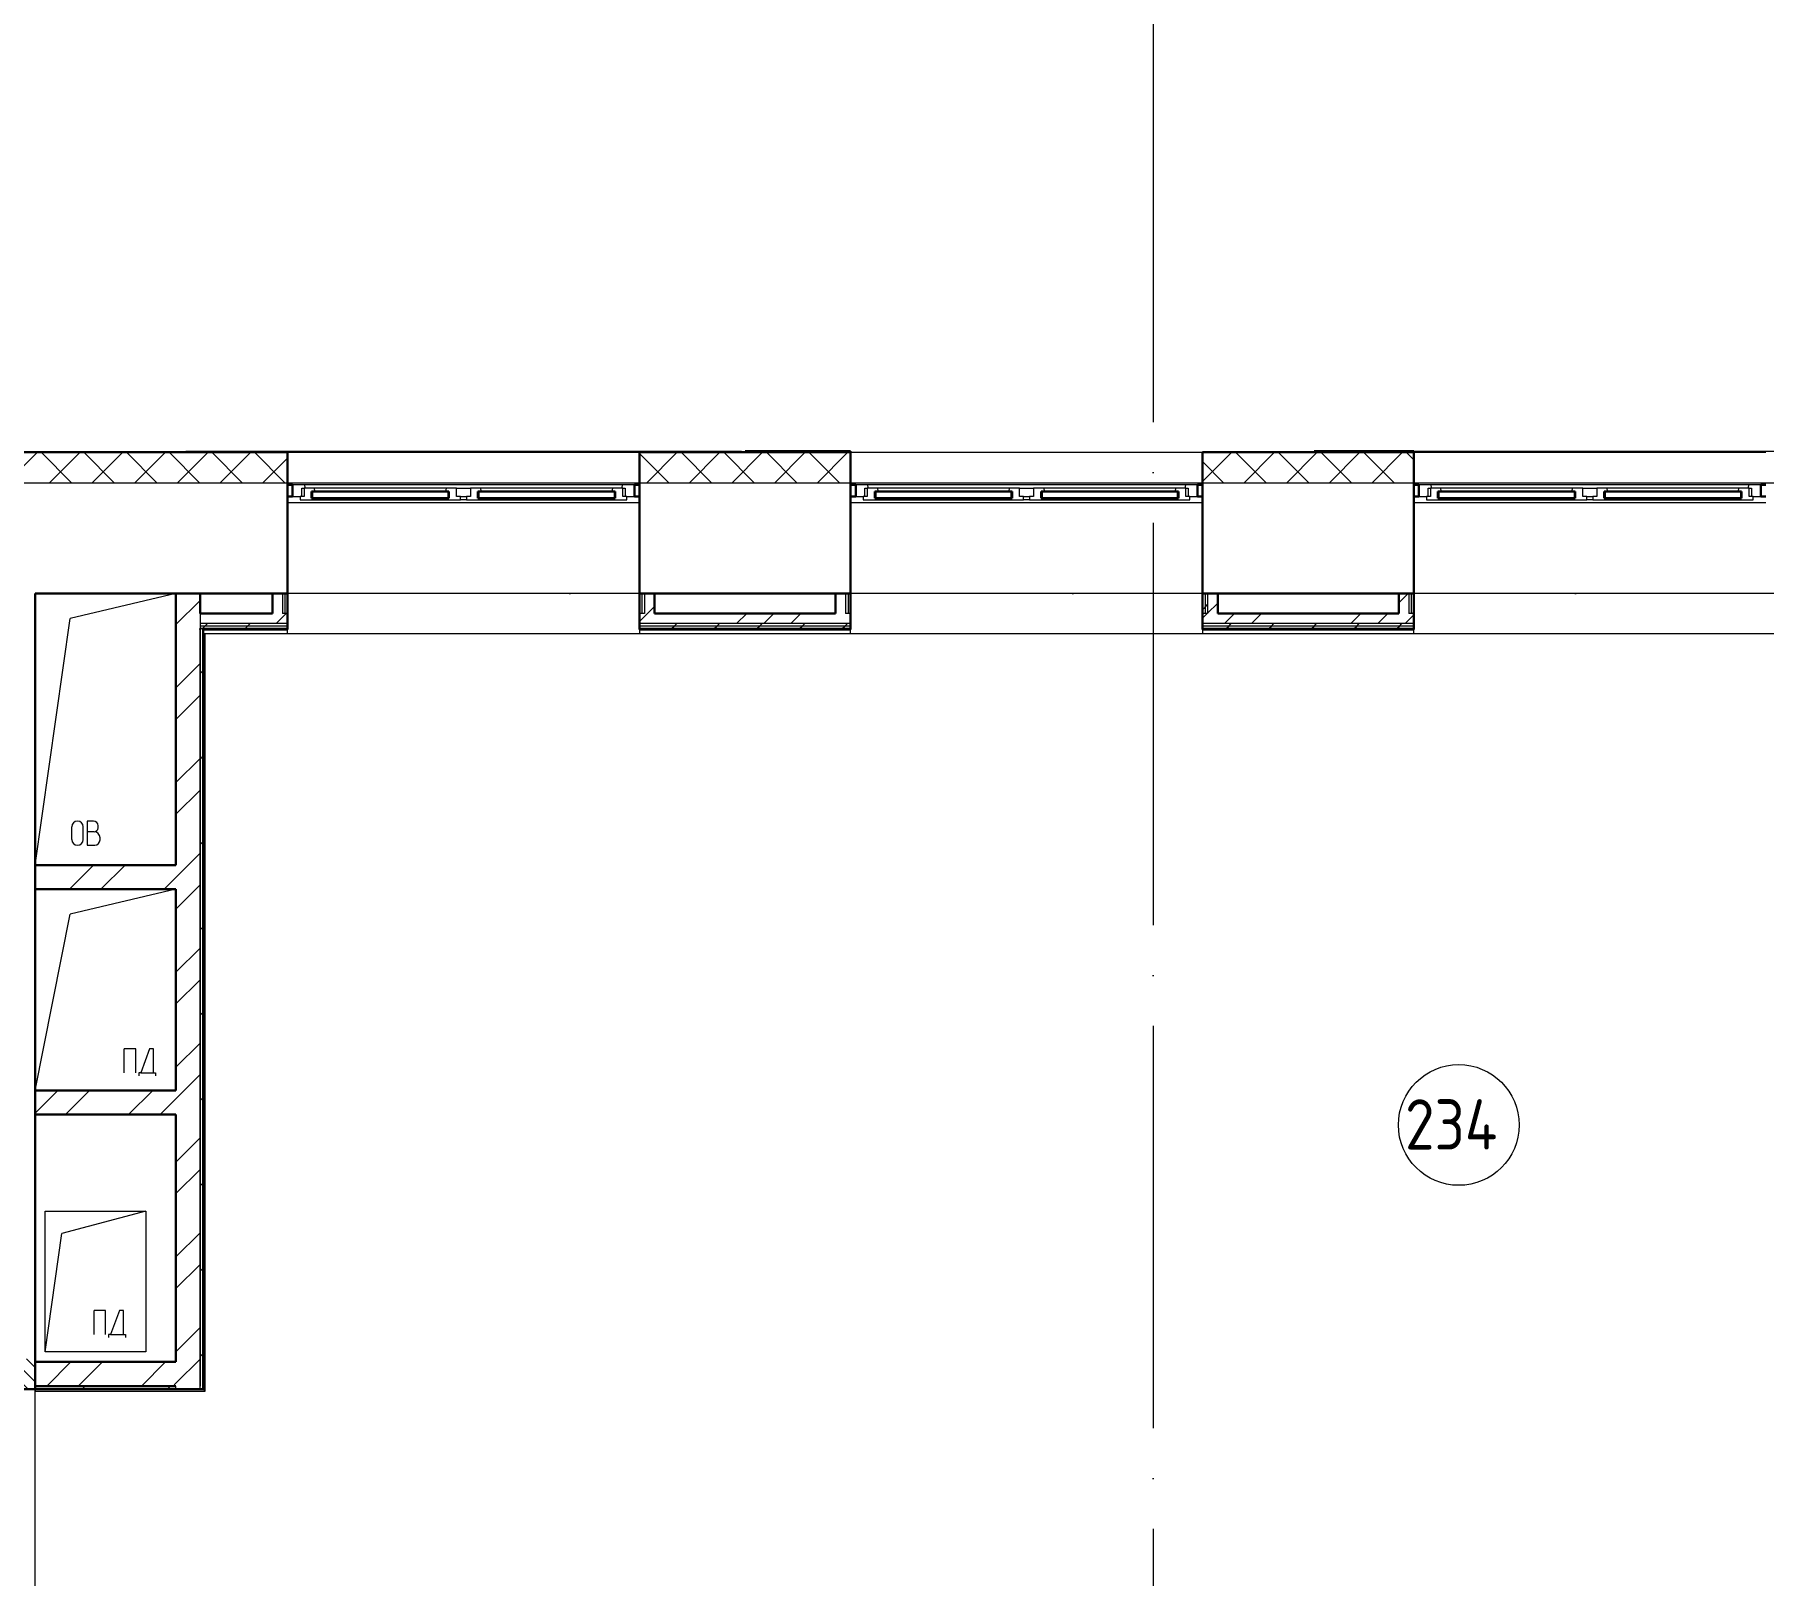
# Model space of a CAD drawing. Header units: millimetres. Extents: x -88595 to 880822, y -1054509 to -148035.
# Drawn here: x 302601 to 311197, y -240733 to -233074 of the extents above; entities that cross this region are included whole.
import ezdxf

# ---------------------------------------------------------------- set-up
doc = ezdxf.new("R2010")
doc.units = ezdxf.units.MM
doc.linetypes.add('ADSK_Линия сетки', pattern=[25, 20, -2.5, 0, -2.5])
doc.linetypes.add('ADSK_Штриховая_ш2 п1_5', pattern=[4.5, 3, -1.5])
for name, color, linetype, lineweight in [('_ Окна', 7, 'Continuous', 30), ('Двери', 7, 'Continuous', 9), ('Марки помещений', 7, 'Continuous', 20), ('Оборудование', 7, 'Continuous', 18), ('Ограждение', 7, 'Continuous', 9), ('Окна', 7, 'Continuous', 9), ('Оси', 7, 'Continuous', 9), ('Стены внутренние', 7, 'Continuous', 18), ('Стены наружные', 7, 'Continuous', 18), ('Стены штриховка', 7, 'Continuous', 9)]:
    doc.layers.add(name, color=color, linetype=linetype, lineweight=lineweight)
doc.styles.add('GOST Common_2', font='GOST_Common.ttf', dxfattribs={"width": 0.9, "height": 350})

# ---------------------------------------------------------------- blocks, each defined once
blk = doc.blocks.new('2 этаж')
at = {"layer": 'Двери', "lineweight": 18, "true_color": 0xff0000}
h = blk.add_hatch(dxfattribs=at)
h.set_pattern_fill('FP_2', color=1, angle=90, style=0, pattern_type=2)
h.set_pattern_definition([(135, (331742.5, 687026.506), (-35.3553, -35.3553), [])])
h.paths.add_polyline_path([(331547.5, 686151.5), (331937.5, 686151.5), (331937.5, 686301.5), (331547.5, 686301.5), (331547.5, 686242.7)])
h.paths.add_polyline_path([(331547.5, 688001.5), (331937.5, 688001.5), (331937.5, 688151.5), (331547.5, 688151.5)])
at = {"lineweight": 18}
for p, q in [((332637.5, 691956.5), (332112.5, 691831.5)), ((331937.5, 690606.5), (332112.5, 691831.5)), ((332119.7, 690733.6), (332119.7, 690796.2)), ((332177.1, 690733.6), (332177.1, 690796.2)), ((332227.2, 690824.9), (332197.2, 690824.9)), ((332197.2, 690824.9), (332197.2, 690704.9)), ((332250.5, 690791.6), (332250.5, 690801.6)), ((332230.5, 690771.6), (332197.2, 690771.6)), ((332197.2, 690704.9), (332233.9, 690704.9)), ((332260.5, 690731.6), (332260.5, 690741.6)), ((332637.5, 690486.5), (332112.5, 690361.5)), ((331937.5, 689486.5), (332112.5, 690361.5)), ((332438.1, 689693), (332380.7, 689693)), ((332380.7, 689573), (332380.7, 689693)), ((332438.1, 689573), (332438.1, 689693)), ((332506.9, 689693), (332463.2, 689573)), ((332526.6, 689693), (332506.9, 689693)), ((332526.6, 689573), (332526.6, 689693)), ((332453.2, 689573), (332453.2, 689558)), ((332463.2, 689573), (332453.2, 689573)), ((332463.2, 689573), (332526.6, 689573)), ((332526.6, 689573), (332536.6, 689573)), ((332536.6, 689573), (332536.6, 689558)), ((331987.5, 688186.5), (331987.5, 688886.5)), ((331987.5, 688886.5), (332487.5, 688886.5)), ((331987.5, 688186.5), (331987.5, 688886.5)), ((331987.5, 688886.5), (332487.5, 688886.5)), ((332487.5, 688886.5), (332071.2, 688774.8)), ((332487.5, 688886.5), (332487.5, 688186.5)), ((332487.5, 688886.5), (332487.5, 688186.5)), ((331987.5, 688186.5), (332071.2, 688774.8)), ((332288.1, 688393), (332230.7, 688393)), ((332230.7, 688273), (332230.7, 688393)), ((332288.1, 688273), (332288.1, 688393)), ((332356.9, 688393), (332313.2, 688273)), ((332376.6, 688393), (332356.9, 688393)), ((332376.6, 688273), (332376.6, 688393)), ((332303.2, 688273), (332303.2, 688258)), ((332313.2, 688273), (332303.2, 688273)), ((332313.2, 688273), (332376.6, 688273)), ((332376.6, 688273), (332386.6, 688273)), ((332386.6, 688273), (332386.6, 688258)), ((332487.5, 688186.5), (331987.5, 688186.5)), ((332487.5, 688186.5), (331987.5, 688186.5))]:
    blk.add_line(p, q, dxfattribs=at)
for centre, radius, start, end in [((332148.4, 690796.2), 28.7, 0, 180), ((332227.2, 690801.6), 23.3, 0, 90), ((332230.5, 690791.6), 20, 270, 0), ((332148.4, 690733.6), 28.7, 180, 0), ((332230.5, 690741.6), 30, 0, 90), ((332233.9, 690731.6), 26.7, 270, 0)]:
    blk.add_arc(centre, radius, start, end, dxfattribs=at)
at = {"layer": '_ Окна'}
for p, q in [((333217.5, 692496.5), (333192.5, 692496.5)), ((333217.5, 692438.5), (333217.5, 692496.5)), ((334942.5, 692496.5), (334917.5, 692496.5)), ((334917.5, 692496.5), (334917.5, 692438.5)), ((336017.5, 692496.5), (335992.5, 692496.5)), ((336017.5, 692438.5), (336017.5, 692496.5)), ((337742.5, 692496.5), (337717.5, 692496.5)), ((337717.5, 692496.5), (337717.5, 692438.5)), ((338817.5, 692496.5), (338792.5, 692496.5)), ((338817.5, 692438.5), (338817.5, 692496.5)), ((340542.5, 692496.5), (340517.5, 692496.5)), ((340517.5, 692496.5), (340517.5, 692438.5)), ((333192.5, 692438.5), (333217.5, 692438.5)), ((333315.5, 692462.5), (333312.5, 692462.5)), ((333312.5, 692462.5), (333312.5, 692430.5)), ((333312.5, 692430.5), (333315.5, 692430.5)), ((333992.5, 692462.5), (333315.5, 692462.5)), ((333315.5, 692462.5), (333315.5, 692430.5)), ((333315.5, 692430.5), (333315.5, 692462.5)), ((333315.5, 692430.5), (333992.5, 692430.5)), ((333992.5, 692430.5), (333992.5, 692462.5)), ((333992.5, 692462.5), (333992.5, 692430.5)), ((333995.5, 692462.5), (333992.5, 692462.5)), ((333992.5, 692430.5), (333995.5, 692430.5)), ((333995.5, 692430.5), (333995.5, 692462.5)), ((334142.5, 692462.5), (334139.5, 692462.5)), ((334139.5, 692462.5), (334139.5, 692430.5)), ((334139.5, 692430.5), (334142.5, 692430.5)), ((334819.5, 692462.5), (334142.5, 692462.5)), ((334142.5, 692462.5), (334142.5, 692430.5)), ((334142.5, 692430.5), (334142.5, 692462.5)), ((334142.5, 692430.5), (334819.5, 692430.5)), ((334819.5, 692430.5), (334819.5, 692462.5)), ((334819.5, 692462.5), (334819.5, 692430.5)), ((334822.5, 692462.5), (334819.5, 692462.5)), ((334819.5, 692430.5), (334822.5, 692430.5)), ((334822.5, 692430.5), (334822.5, 692462.5)), ((334917.5, 692438.5), (334942.5, 692438.5)), ((335992.5, 692438.5), (336017.5, 692438.5)), ((336115.5, 692462.5), (336112.5, 692462.5)), ((336112.5, 692462.5), (336112.5, 692430.5)), ((336112.5, 692430.5), (336115.5, 692430.5)), ((336792.5, 692462.5), (336115.5, 692462.5)), ((336115.5, 692462.5), (336115.5, 692430.5)), ((336115.5, 692430.5), (336115.5, 692462.5)), ((336115.5, 692430.5), (336792.5, 692430.5)), ((336792.5, 692430.5), (336792.5, 692462.5)), ((336792.5, 692462.5), (336792.5, 692430.5)), ((336795.5, 692462.5), (336792.5, 692462.5)), ((336792.5, 692430.5), (336795.5, 692430.5)), ((336795.5, 692430.5), (336795.5, 692462.5)), ((336942.5, 692462.5), (336939.5, 692462.5)), ((336939.5, 692462.5), (336939.5, 692430.5)), ((336939.5, 692430.5), (336942.5, 692430.5)), ((337619.5, 692462.5), (336942.5, 692462.5)), ((336942.5, 692462.5), (336942.5, 692430.5)), ((336942.5, 692430.5), (336942.5, 692462.5)), ((336942.5, 692430.5), (337619.5, 692430.5)), ((337619.5, 692430.5), (337619.5, 692462.5)), ((337619.5, 692462.5), (337619.5, 692430.5)), ((337622.5, 692462.5), (337619.5, 692462.5)), ((337619.5, 692430.5), (337622.5, 692430.5)), ((337622.5, 692430.5), (337622.5, 692462.5)), ((337717.5, 692438.5), (337742.5, 692438.5)), ((338792.5, 692438.5), (338817.5, 692438.5)), ((338915.5, 692462.5), (338912.5, 692462.5)), ((338912.5, 692462.5), (338912.5, 692430.5)), ((338912.5, 692430.5), (338915.5, 692430.5)), ((339592.5, 692462.5), (338915.5, 692462.5)), ((338915.5, 692462.5), (338915.5, 692430.5)), ((338915.5, 692430.5), (338915.5, 692462.5)), ((338915.5, 692430.5), (339592.5, 692430.5)), ((339592.5, 692430.5), (339592.5, 692462.5)), ((339592.5, 692462.5), (339592.5, 692430.5)), ((339595.5, 692462.5), (339592.5, 692462.5)), ((339592.5, 692430.5), (339595.5, 692430.5)), ((339595.5, 692430.5), (339595.5, 692462.5)), ((339742.5, 692462.5), (339739.5, 692462.5)), ((339739.5, 692462.5), (339739.5, 692430.5)), ((339739.5, 692430.5), (339742.5, 692430.5)), ((340419.5, 692462.5), (339742.5, 692462.5)), ((339742.5, 692462.5), (339742.5, 692430.5)), ((339742.5, 692430.5), (339742.5, 692462.5)), ((339742.5, 692430.5), (340419.5, 692430.5)), ((340419.5, 692430.5), (340419.5, 692462.5)), ((340419.5, 692462.5), (340419.5, 692430.5)), ((340422.5, 692462.5), (340419.5, 692462.5)), ((340419.5, 692430.5), (340422.5, 692430.5)), ((340422.5, 692430.5), (340422.5, 692462.5)), ((340517.5, 692438.5), (340542.5, 692438.5))]:
    blk.add_line(p, q, dxfattribs=at)
at = {"layer": '_ Окна', "lineweight": 18}
for p, q in [((333276.9, 692496.5), (333217.5, 692496.5)), ((333217.5, 692496.5), (333217.5, 692438.5)), ((333281.5, 692479.5), (333276.9, 692496.5)), ((334858.1, 692496.5), (334853.5, 692479.5)), ((334917.5, 692496.5), (334858.1, 692496.5)), ((334917.5, 692438.5), (334917.5, 692496.5)), ((336076.9, 692496.5), (336017.5, 692496.5)), ((336017.5, 692496.5), (336017.5, 692438.5)), ((336081.5, 692479.5), (336076.9, 692496.5)), ((337658.1, 692496.5), (337653.5, 692479.5)), ((337717.5, 692496.5), (337658.1, 692496.5)), ((337717.5, 692438.5), (337717.5, 692496.5)), ((338876.9, 692496.5), (338817.5, 692496.5)), ((338817.5, 692496.5), (338817.5, 692438.5)), ((338881.5, 692479.5), (338876.9, 692496.5)), ((340458.1, 692496.5), (340453.5, 692479.5)), ((340517.5, 692496.5), (340458.1, 692496.5)), ((340517.5, 692438.5), (340517.5, 692496.5)), ((333217.5, 692438.5), (333255.5, 692438.5)), ((333275.5, 692438.5), (333255.5, 692438.5)), ((333255.5, 692438.5), (333255.5, 692421.5)), ((333255.5, 692421.5), (333311.5, 692421.5)), ((333263.5, 692438.5), (333263.5, 692479.5)), ((333263.5, 692479.5), (333275.5, 692479.5)), ((333275.5, 692479.5), (333275.5, 692438.5)), ((333325.9, 692479.5), (333275.5, 692479.5)), ((333311.5, 692421.5), (333312.5, 692422.5)), ((333312.5, 692430.5), (333312.5, 692462.5)), ((333312.5, 692462.5), (333330.5, 692462.5)), ((333330.5, 692430.5), (333312.5, 692430.5)), ((333312.5, 692422.5), (333313.5, 692421.5)), ((333313.5, 692421.5), (333328.1, 692421.5)), ((333330.5, 692462.5), (333325.9, 692479.5)), ((333328.1, 692421.5), (333330.5, 692430.5)), ((333982.1, 692479.5), (333977.5, 692462.5)), ((333977.5, 692462.5), (333995.5, 692462.5)), ((333995.5, 692430.5), (333977.5, 692430.5)), ((333977.5, 692430.5), (333979.9, 692421.5)), ((333979.9, 692421.5), (333994.5, 692421.5)), ((334032.5, 692479.5), (333982.1, 692479.5)), ((333994.5, 692421.5), (333995.5, 692422.5)), ((333995.5, 692462.5), (333995.5, 692430.5)), ((333995.5, 692422.5), (333996.5, 692421.5)), ((333996.5, 692421.5), (334052.5, 692421.5)), ((334032.5, 692438.5), (334032.5, 692479.5)), ((334052.5, 692438.5), (334032.5, 692438.5)), ((334052.5, 692421.5), (334052.5, 692438.5)), ((334102.5, 692438.5), (334082.5, 692438.5)), ((334082.5, 692438.5), (334082.5, 692421.5)), ((334082.5, 692421.5), (334138.5, 692421.5)), ((334102.5, 692479.5), (334102.5, 692438.5)), ((334152.9, 692479.5), (334102.5, 692479.5)), ((334138.5, 692421.5), (334139.5, 692422.5)), ((334139.5, 692430.5), (334139.5, 692462.5)), ((334139.5, 692462.5), (334157.5, 692462.5)), ((334157.5, 692430.5), (334139.5, 692430.5)), ((334139.5, 692422.5), (334140.5, 692421.5)), ((334140.5, 692421.5), (334155.1, 692421.5)), ((334157.5, 692462.5), (334152.9, 692479.5)), ((334155.1, 692421.5), (334157.5, 692430.5)), ((334809.1, 692479.5), (334804.5, 692462.5)), ((334804.5, 692462.5), (334822.5, 692462.5)), ((334822.5, 692430.5), (334804.5, 692430.5)), ((334804.5, 692430.5), (334806.9, 692421.5)), ((334806.9, 692421.5), (334821.5, 692421.5)), ((334859.5, 692479.5), (334809.1, 692479.5)), ((334821.5, 692421.5), (334822.5, 692422.5)), ((334822.5, 692462.5), (334822.5, 692430.5)), ((334822.5, 692422.5), (334823.5, 692421.5)), ((334823.5, 692421.5), (334879.5, 692421.5)), ((334859.5, 692438.5), (334859.5, 692479.5)), ((334859.5, 692479.5), (334871.5, 692479.5)), ((334879.5, 692438.5), (334859.5, 692438.5)), ((334871.5, 692479.5), (334871.5, 692438.5)), ((334879.5, 692421.5), (334879.5, 692438.5)), ((334879.5, 692438.5), (334917.5, 692438.5)), ((336017.5, 692438.5), (336055.5, 692438.5)), ((336075.5, 692438.5), (336055.5, 692438.5)), ((336055.5, 692438.5), (336055.5, 692421.5)), ((336055.5, 692421.5), (336111.5, 692421.5)), ((336063.5, 692438.5), (336063.5, 692479.5)), ((336063.5, 692479.5), (336075.5, 692479.5)), ((336075.5, 692479.5), (336075.5, 692438.5)), ((336125.9, 692479.5), (336075.5, 692479.5)), ((336111.5, 692421.5), (336112.5, 692422.5)), ((336112.5, 692430.5), (336112.5, 692462.5)), ((336112.5, 692462.5), (336130.5, 692462.5)), ((336130.5, 692430.5), (336112.5, 692430.5)), ((336112.5, 692422.5), (336113.5, 692421.5)), ((336113.5, 692421.5), (336128.1, 692421.5)), ((336130.5, 692462.5), (336125.9, 692479.5)), ((336128.1, 692421.5), (336130.5, 692430.5)), ((336782.1, 692479.5), (336777.5, 692462.5)), ((336777.5, 692462.5), (336795.5, 692462.5)), ((336795.5, 692430.5), (336777.5, 692430.5)), ((336777.5, 692430.5), (336779.9, 692421.5)), ((336779.9, 692421.5), (336794.5, 692421.5)), ((336832.5, 692479.5), (336782.1, 692479.5)), ((336794.5, 692421.5), (336795.5, 692422.5)), ((336795.5, 692462.5), (336795.5, 692430.5)), ((336795.5, 692422.5), (336796.5, 692421.5)), ((336796.5, 692421.5), (336852.5, 692421.5)), ((336832.5, 692438.5), (336832.5, 692479.5)), ((336852.5, 692438.5), (336832.5, 692438.5)), ((336852.5, 692421.5), (336852.5, 692438.5)), ((336902.5, 692438.5), (336882.5, 692438.5)), ((336882.5, 692438.5), (336882.5, 692421.5)), ((336882.5, 692421.5), (336938.5, 692421.5)), ((336902.5, 692479.5), (336902.5, 692438.5)), ((336952.9, 692479.5), (336902.5, 692479.5)), ((336938.5, 692421.5), (336939.5, 692422.5)), ((336939.5, 692430.5), (336939.5, 692462.5)), ((336939.5, 692462.5), (336957.5, 692462.5)), ((336957.5, 692430.5), (336939.5, 692430.5)), ((336939.5, 692422.5), (336940.5, 692421.5)), ((336940.5, 692421.5), (336955.1, 692421.5)), ((336957.5, 692462.5), (336952.9, 692479.5)), ((336955.1, 692421.5), (336957.5, 692430.5)), ((337609.1, 692479.5), (337604.5, 692462.5)), ((337604.5, 692462.5), (337622.5, 692462.5)), ((337622.5, 692430.5), (337604.5, 692430.5)), ((337604.5, 692430.5), (337606.9, 692421.5)), ((337606.9, 692421.5), (337621.5, 692421.5)), ((337659.5, 692479.5), (337609.1, 692479.5)), ((337621.5, 692421.5), (337622.5, 692422.5)), ((337622.5, 692462.5), (337622.5, 692430.5)), ((337622.5, 692422.5), (337623.5, 692421.5)), ((337623.5, 692421.5), (337679.5, 692421.5)), ((337659.5, 692438.5), (337659.5, 692479.5)), ((337659.5, 692479.5), (337671.5, 692479.5)), ((337679.5, 692438.5), (337659.5, 692438.5)), ((337671.5, 692479.5), (337671.5, 692438.5)), ((337679.5, 692421.5), (337679.5, 692438.5)), ((337679.5, 692438.5), (337717.5, 692438.5)), ((338817.5, 692438.5), (338855.5, 692438.5)), ((338875.5, 692438.5), (338855.5, 692438.5)), ((338855.5, 692438.5), (338855.5, 692421.5)), ((338855.5, 692421.5), (338911.5, 692421.5)), ((338863.5, 692438.5), (338863.5, 692479.5)), ((338863.5, 692479.5), (338875.5, 692479.5)), ((338875.5, 692479.5), (338875.5, 692438.5)), ((338925.9, 692479.5), (338875.5, 692479.5)), ((338911.5, 692421.5), (338912.5, 692422.5)), ((338912.5, 692430.5), (338912.5, 692462.5)), ((338912.5, 692462.5), (338930.5, 692462.5)), ((338930.5, 692430.5), (338912.5, 692430.5)), ((338912.5, 692422.5), (338913.5, 692421.5)), ((338913.5, 692421.5), (338928.1, 692421.5)), ((338930.5, 692462.5), (338925.9, 692479.5)), ((338928.1, 692421.5), (338930.5, 692430.5)), ((339582.1, 692479.5), (339577.5, 692462.5)), ((339577.5, 692462.5), (339595.5, 692462.5)), ((339595.5, 692430.5), (339577.5, 692430.5)), ((339577.5, 692430.5), (339579.9, 692421.5)), ((339579.9, 692421.5), (339594.5, 692421.5)), ((339632.5, 692479.5), (339582.1, 692479.5)), ((339594.5, 692421.5), (339595.5, 692422.5)), ((339595.5, 692462.5), (339595.5, 692430.5)), ((339595.5, 692422.5), (339596.5, 692421.5)), ((339596.5, 692421.5), (339652.5, 692421.5)), ((339632.5, 692438.5), (339632.5, 692479.5)), ((339652.5, 692438.5), (339632.5, 692438.5)), ((339652.5, 692421.5), (339652.5, 692438.5)), ((339702.5, 692438.5), (339682.5, 692438.5)), ((339682.5, 692438.5), (339682.5, 692421.5)), ((339682.5, 692421.5), (339738.5, 692421.5)), ((339702.5, 692479.5), (339702.5, 692438.5)), ((339752.9, 692479.5), (339702.5, 692479.5)), ((339738.5, 692421.5), (339739.5, 692422.5)), ((339739.5, 692430.5), (339739.5, 692462.5)), ((339739.5, 692462.5), (339757.5, 692462.5)), ((339757.5, 692430.5), (339739.5, 692430.5)), ((339739.5, 692422.5), (339740.5, 692421.5)), ((339740.5, 692421.5), (339755.1, 692421.5)), ((339757.5, 692462.5), (339752.9, 692479.5)), ((339755.1, 692421.5), (339757.5, 692430.5)), ((340409.1, 692479.5), (340404.5, 692462.5)), ((340404.5, 692462.5), (340422.5, 692462.5)), ((340422.5, 692430.5), (340404.5, 692430.5)), ((340404.5, 692430.5), (340406.9, 692421.5)), ((340406.9, 692421.5), (340421.5, 692421.5)), ((340459.5, 692479.5), (340409.1, 692479.5)), ((340421.5, 692421.5), (340422.5, 692422.5)), ((340422.5, 692462.5), (340422.5, 692430.5)), ((340422.5, 692422.5), (340423.5, 692421.5)), ((340423.5, 692421.5), (340479.5, 692421.5)), ((340459.5, 692438.5), (340459.5, 692479.5)), ((340459.5, 692479.5), (340471.5, 692479.5)), ((340479.5, 692438.5), (340459.5, 692438.5)), ((340471.5, 692479.5), (340471.5, 692438.5)), ((340479.5, 692421.5), (340479.5, 692438.5)), ((340479.5, 692438.5), (340517.5, 692438.5))]:
    blk.add_line(p, q, dxfattribs=at)
at = {"layer": 'Двери', "linetype": 'ADSK_Штриховая_ш2 п1_5'}
for p, q in [((331937.5, 688001.5), (331937.5, 688151.5)), ((331547.5, 688001.5), (331937.5, 688001.5))]:
    blk.add_line(p, q, dxfattribs=at)
at = {"layer": 'Марки помещений'}
blk.add_circle((339016.2, 689314.4), 300, dxfattribs=at)
at = {"layer": 'Ограждение'}
for p, q in [((334942.5, 692406.5), (333192.5, 692406.5)), ((337742.5, 692406.5), (335992.5, 692406.5)), ((340542.5, 692406.5), (338792.5, 692406.5)), ((334942.5, 691956.5), (333192.5, 691956.5)), ((337742.5, 691956.5), (335992.5, 691956.5)), ((340542.5, 691956.5), (338792.5, 691956.5)), ((352387.5, 691756.5), (332772.5, 691756.5)), ((332782.5, 687991.5), (332782.5, 691756.5)), ((333192.5, 691756.5), (333192.5, 691776.5)), ((334942.5, 691756.5), (333192.5, 691756.5)), ((334942.5, 691776.5), (334942.5, 691756.5)), ((335992.5, 691756.5), (335992.5, 691776.5)), ((337742.5, 691756.5), (335992.5, 691756.5)), ((337742.5, 691776.5), (337742.5, 691756.5)), ((338792.5, 691756.5), (338792.5, 691776.5)), ((340542.5, 691756.5), (338792.5, 691756.5)), ((331937.5, 687991.5), (331937.5, 688001.5)), ((331937.5, 688001.5), (331937.5, 687991.5)), ((331937.5, 687991.5), (332782.5, 687991.5)), ((332782.5, 687991.5), (332772.5, 688001.5))]:
    blk.add_line(p, q, dxfattribs=at)
at = {"layer": 'Окна'}
for p, q in [((334858.1, 692496.5), (333276.9, 692496.5)), ((337658.1, 692496.5), (336076.9, 692496.5)), ((340458.1, 692496.5), (338876.9, 692496.5)), ((333311.5, 692421.5), (333313.5, 692421.5)), ((333982.1, 692479.5), (333325.9, 692479.5)), ((333328.1, 692421.5), (333979.9, 692421.5)), ((333994.5, 692421.5), (333996.5, 692421.5)), ((334032.5, 692479.5), (334102.5, 692479.5)), ((334052.5, 692438.5), (334082.5, 692438.5)), ((334082.5, 692421.5), (334052.5, 692421.5)), ((334138.5, 692421.5), (334140.5, 692421.5)), ((334809.1, 692479.5), (334152.9, 692479.5)), ((334155.1, 692421.5), (334806.9, 692421.5)), ((334821.5, 692421.5), (334823.5, 692421.5)), ((336111.5, 692421.5), (336113.5, 692421.5)), ((336782.1, 692479.5), (336125.9, 692479.5)), ((336128.1, 692421.5), (336779.9, 692421.5)), ((336794.5, 692421.5), (336796.5, 692421.5)), ((336832.5, 692479.5), (336902.5, 692479.5)), ((336852.5, 692438.5), (336882.5, 692438.5)), ((336882.5, 692421.5), (336852.5, 692421.5)), ((336938.5, 692421.5), (336940.5, 692421.5)), ((337609.1, 692479.5), (336952.9, 692479.5)), ((336955.1, 692421.5), (337606.9, 692421.5)), ((337621.5, 692421.5), (337623.5, 692421.5)), ((338911.5, 692421.5), (338913.5, 692421.5)), ((339582.1, 692479.5), (338925.9, 692479.5)), ((338928.1, 692421.5), (339579.9, 692421.5)), ((339594.5, 692421.5), (339596.5, 692421.5)), ((339632.5, 692479.5), (339702.5, 692479.5)), ((339652.5, 692438.5), (339682.5, 692438.5)), ((339682.5, 692421.5), (339652.5, 692421.5)), ((339738.5, 692421.5), (339740.5, 692421.5)), ((340409.1, 692479.5), (339752.9, 692479.5)), ((339755.1, 692421.5), (340406.9, 692421.5)), ((340421.5, 692421.5), (340423.5, 692421.5))]:
    blk.add_line(p, q, dxfattribs=at)
at = {"layer": 'Оси', "linetype": 'ADSK_Линия сетки', "ltscale": 100}
for p, q in [((337497.5, 697307.1), (337497.5, 632600.4)), ((359347.5, 691956.5), (287625.2, 691956.5))]:
    blk.add_line(p, q, dxfattribs=at)
at = {"layer": 'Стены внутренние', "lineweight": 30}
for p, q in [((330837.6, 692658.5), (333192.5, 692658.5)), ((333192.5, 691956.5), (333192.5, 692658.5)), ((334942.5, 691956.5), (334942.5, 692658.5)), ((334942.5, 692658.5), (335992.5, 692658.5)), ((335992.5, 691956.5), (335992.5, 692658.5)), ((337742.5, 691956.5), (337742.5, 692658.5)), ((337742.5, 692658.5), (338792.5, 692658.5)), ((338792.5, 691956.5), (338792.5, 692658.5)), ((331937.5, 691956.5), (331937.5, 690606.5)), ((332637.5, 691956.5), (331937.5, 691956.5)), ((333117.5, 691956.5), (332757.5, 691956.5)), ((335917.5, 691956.5), (335017.5, 691956.5)), ((338717.5, 691956.5), (337817.5, 691956.5)), ((331937.5, 690486.5), (331937.5, 689486.5)), ((331937.5, 689366.5), (331937.5, 688136.5)), ((331937.5, 688001.5), (331547.5, 688001.5))]:
    blk.add_line(p, q, dxfattribs=at)
at = {"layer": 'Стены внутренние', "linetype": 'Continuous', "lineweight": 9}
for p, q in [((331797.1, 692506.5), (331947.1, 692656.5)), ((331953, 692656.5), (331951.9, 692658.5)), ((332118.8, 692506.5), (331968.8, 692656.5)), ((332009.2, 692506.5), (332159.2, 692656.5)), ((332330.9, 692506.5), (332180.9, 692656.5)), ((332221.4, 692506.5), (332371.4, 692656.5)), ((332543, 692506.5), (332393, 692656.5)), ((332433.5, 692506.5), (332583.5, 692656.5)), ((332755.1, 692506.5), (332605.1, 692656.5)), ((332645.6, 692506.5), (332795.6, 692656.5)), ((332967.3, 692506.5), (332817.3, 692656.5)), ((332857.8, 692506.5), (333007.8, 692656.5)), ((333179.4, 692506.5), (333029.4, 692656.5)), ((333069.9, 692506.5), (333190.5, 692627.1)), ((333126.2, 692656.5), (333125.8, 692657.2)), ((334942.5, 692628.2), (334944.5, 692628.2)), ((335088.6, 692506.5), (334944.5, 692650.6)), ((334979.1, 692506.5), (335129.1, 692656.5)), ((335146.6, 692658.5), (335145.4, 692656.5)), ((335300.7, 692506.5), (335150.7, 692656.5)), ((335191.2, 692506.5), (335341.2, 692656.5)), ((335512.9, 692506.5), (335362.9, 692656.5)), ((335403.3, 692506.5), (335553.3, 692656.5)), ((335725, 692506.5), (335575, 692656.5)), ((335615.5, 692506.5), (335765.5, 692656.5)), ((335937.1, 692506.5), (335787.1, 692656.5)), ((335824.5, 692656.5), (335823.4, 692658.5)), ((335827.6, 692506.5), (335977.6, 692656.5)), ((337742.5, 692512.2), (337886.8, 692656.5)), ((337846.3, 692506.5), (337744.5, 692608.3)), ((338058.4, 692506.5), (337908.4, 692656.5)), ((337948.9, 692506.5), (338098.9, 692656.5)), ((337962.2, 692658.5), (337961, 692656.5)), ((338270.6, 692506.5), (338120.6, 692656.5)), ((338161.1, 692506.5), (338311.1, 692656.5)), ((338196.8, 692658.5), (338195.7, 692656.5)), ((338482.7, 692506.5), (338332.7, 692656.5)), ((338373.2, 692506.5), (338523.2, 692656.5)), ((338694.8, 692506.5), (338544.8, 692656.5)), ((338585.3, 692506.5), (338735.3, 692656.5)), ((338640.2, 692656.5), (338639, 692658.5)), ((338790.5, 692623), (338757, 692656.5))]:
    blk.add_line(p, q, dxfattribs=at)
at = {"layer": 'Стены внутренние'}
for p, q in [((333192.5, 692658.5), (334942.5, 692658.5)), ((335992.5, 692658.5), (337742.5, 692658.5)), ((338792.5, 692658.5), (340542.5, 692658.5)), ((331742.5, 692506.5), (355847.5, 692506.5)), ((331937.5, 682996.5), (331937.5, 688001.5))]:
    blk.add_line(p, q, dxfattribs=at)
at = {"layer": 'Стены наружные'}
for p, q in [((332687.5, 692663.5), (335449.8, 692663.5)), ((332687.5, 692663.5), (332687.5, 692658.5)), ((335449.8, 692658.5), (335449.8, 692663.5)), ((338792.5, 692663.5), (341057.5, 692663.5))]:
    blk.add_line(p, q, dxfattribs=at)
at = {"layer": 'Стены наружные', "lineweight": 30}
for p, q in [((335467.5, 692663.5), (335992.5, 692663.5)), ((335467.5, 692663.5), (335467.5, 692658.5)), ((335992.5, 692663.5), (335992.5, 692658.5)), ((338792.5, 692663.5), (338297.5, 692663.5)), ((338297.5, 692663.5), (338297.5, 692658.5)), ((338792.5, 692663.5), (338792.5, 692658.5)), ((332637.5, 690606.5), (332637.5, 691956.5)), ((332757.5, 691956.5), (332637.5, 691956.5)), ((332757.5, 691956.5), (332757.5, 691856.5)), ((333117.5, 691856.5), (333117.5, 691956.5)), ((333192.5, 691956.5), (333117.5, 691956.5)), ((333192.5, 691956.5), (333192.5, 691781.5)), ((334942.5, 691781.5), (334942.5, 691956.5)), ((335017.5, 691956.5), (334942.5, 691956.5)), ((335017.5, 691956.5), (335017.5, 691856.5)), ((335917.5, 691856.5), (335917.5, 691956.5)), ((335992.5, 691956.5), (335917.5, 691956.5)), ((335992.5, 691956.5), (335992.5, 691781.5)), ((337742.5, 691781.5), (337742.5, 691956.5)), ((337817.5, 691956.5), (337742.5, 691956.5)), ((337817.5, 691956.5), (337817.5, 691856.5)), ((338717.5, 691856.5), (338717.5, 691956.5)), ((338792.5, 691956.5), (338717.5, 691956.5)), ((338792.5, 691956.5), (338792.5, 691781.5)), ((332757.5, 691856.5), (333117.5, 691856.5)), ((335017.5, 691856.5), (335917.5, 691856.5)), ((337817.5, 691856.5), (338717.5, 691856.5)), ((332757.5, 691781.5), (332757.5, 691776.5)), ((332757.5, 691776.5), (332757.5, 691781.5)), ((332772.5, 691776.5), (333192.5, 691776.5)), ((332772.5, 691776.5), (332772.5, 688001.5)), ((333192.5, 691776.5), (333192.5, 691781.5)), ((334942.5, 691776.5), (334942.5, 691781.5)), ((334942.5, 691776.5), (335992.5, 691776.5)), ((335992.5, 691776.5), (335992.5, 691781.5)), ((337742.5, 691776.5), (337742.5, 691781.5)), ((337742.5, 691776.5), (338792.5, 691776.5)), ((338792.5, 691776.5), (338792.5, 691781.5)), ((331937.5, 690606.5), (332637.5, 690606.5)), ((331937.5, 690606.5), (331937.5, 690486.5)), ((332637.5, 690486.5), (331937.5, 690486.5)), ((332637.5, 689486.5), (332637.5, 690486.5)), ((331937.5, 689486.5), (332637.5, 689486.5)), ((331937.5, 689486.5), (331937.5, 689366.5)), ((332637.5, 689366.5), (331937.5, 689366.5)), ((332637.5, 688136.5), (332637.5, 689366.5)), ((331937.5, 688136.5), (332637.5, 688136.5)), ((331937.5, 688001.5), (331937.5, 688136.5)), ((332637.5, 688016.5), (331937.5, 688016.5)), ((332772.5, 688001.5), (331937.5, 688001.5))]:
    blk.add_line(p, q, dxfattribs=at)
at = {"layer": 'Стены наружные', "linetype": 'Continuous', "lineweight": 9}
for p, q in [((335823.4, 692658.5), (335820.5, 692663.5)), ((338639, 692658.5), (338636.1, 692663.5)), ((332637.5, 691801.9), (332757.5, 691921.9)), ((337755, 691888.3), (337767.5, 691900.8)), ((337767.5, 691858.3), (337817.5, 691908.3)), ((338717.5, 691910), (338764, 691956.5)), ((332781.6, 691794), (332794.1, 691806.5)), ((332993.8, 691794), (333006.3, 691806.5)), ((333135.8, 691806.5), (333185.8, 691856.5)), ((334942.5, 691816.7), (334982.3, 691856.5)), ((334965.5, 691856.5), (334967.5, 691858.5)), ((334982.3, 691856.5), (335017.5, 691891.7)), ((335115.1, 691794), (335127.6, 691806.5)), ((335327.2, 691794), (335339.7, 691806.5)), ((335425.8, 691806.5), (335475.8, 691856.5)), ((335539.4, 691794), (335551.9, 691806.5)), ((335560.7, 691806.5), (335610.7, 691856.5)), ((335695.6, 691806.5), (335745.6, 691856.5)), ((335751.5, 691794), (335764, 691806.5)), ((335963.6, 691794), (335976.1, 691806.5)), ((337742.5, 691875.8), (337755, 691888.3)), ((337742.5, 691833.3), (337765.7, 691856.5)), ((337850.7, 691806.5), (337900.7, 691856.5)), ((337872.8, 691794), (337885.3, 691806.5)), ((337985.6, 691806.5), (338035.6, 691856.5)), ((338084.9, 691794), (338097.4, 691806.5)), ((338297.1, 691794), (338309.6, 691806.5)), ((338479.1, 691806.5), (338529.1, 691856.5)), ((338509.2, 691794), (338521.7, 691806.5)), ((338614, 691806.5), (338664, 691856.5)), ((338721.3, 691794), (338733.8, 691806.5)), ((338748.9, 691806.5), (338792.5, 691850.1)), ((338783.8, 691856.5), (338792.5, 691865.2)), ((332769.1, 691781.5), (332781.6, 691794)), ((332976.3, 691776.5), (332981.3, 691781.5)), ((332981.3, 691781.5), (332993.8, 691794)), ((335097.6, 691776.5), (335102.6, 691781.5)), ((335102.6, 691781.5), (335115.1, 691794)), ((335314.7, 691781.5), (335327.2, 691794)), ((335521.9, 691776.5), (335526.9, 691781.5)), ((335526.9, 691781.5), (335539.4, 691794)), ((335739, 691781.5), (335751.5, 691794)), ((335946.1, 691776.5), (335951.1, 691781.5)), ((335951.1, 691781.5), (335963.6, 691794)), ((337860.3, 691781.5), (337872.8, 691794)), ((338067.4, 691776.5), (338072.4, 691781.5)), ((338072.4, 691781.5), (338084.9, 691794)), ((338284.6, 691781.5), (338297.1, 691794)), ((338491.7, 691776.5), (338496.7, 691781.5)), ((338496.7, 691781.5), (338509.2, 691794)), ((338708.8, 691781.5), (338721.3, 691794)), ((332637.5, 691487.6), (332757.5, 691607.6)), ((332757.5, 691557.7), (332772.5, 691572.7)), ((332637.5, 691330.4), (332757.5, 691450.4)), ((332637.5, 691016.1), (332757.5, 691136.1)), ((332757.5, 691133.5), (332772.5, 691148.5)), ((332637.5, 690859), (332757.5, 690979)), ((332757.5, 690709.2), (332772.5, 690724.2)), ((332107.9, 690486.5), (332227.9, 690606.5)), ((332265, 690486.5), (332385, 690606.5)), ((332637.5, 690544.7), (332757.5, 690664.7)), ((332579.4, 690486.5), (332637.5, 690544.7)), ((332637.5, 690387.5), (332757.5, 690507.5)), ((332757.5, 690284.9), (332772.5, 690299.9)), ((332637.5, 690073.2), (332757.5, 690193.2)), ((332637.5, 689916), (332757.5, 690036)), ((332757.5, 689860.7), (332772.5, 689875.7)), ((332637.5, 689601.7), (332757.5, 689721.7)), ((331937.5, 689373.2), (332050.8, 689486.5)), ((332088, 689366.5), (332208, 689486.5)), ((332402.3, 689366.5), (332522.3, 689486.5)), ((332637.5, 689444.6), (332757.5, 689564.6)), ((332559.4, 689366.5), (332637.5, 689444.6)), ((332757.5, 689436.4), (332772.5, 689451.4)), ((332637.5, 689130.3), (332757.5, 689250.3)), ((332637.5, 688973.1), (332757.5, 689093.1)), ((332757.5, 689012.1), (332772.5, 689027.1)), ((332637.5, 688658.8), (332757.5, 688778.8)), ((332637.5, 688501.6), (332757.5, 688621.6)), ((332757.5, 688587.9), (332772.5, 688602.9)), ((332637.5, 688187.3), (332757.5, 688307.3)), ((331995.2, 688016.5), (332115.2, 688136.5)), ((332152.4, 688016.5), (332272.4, 688136.5)), ((332466.7, 688016.5), (332586.7, 688136.5)), ((332637.5, 688030.2), (332757.5, 688150.2)), ((332757.5, 688163.6), (332772.5, 688178.6)), ((332623.8, 688016.5), (332637.5, 688030.2)), ((332171.1, 688001.5), (332186.1, 688016.5)), ((332595.4, 688001.5), (332610.4, 688016.5))]:
    blk.add_line(p, q, dxfattribs=at)
at = {"layer": 'Стены штриховка'}
for p, q in [((331499.5, 692656.5), (333190.5, 692656.5)), ((333190.5, 692656.5), (333190.5, 692582.5)), ((333190.5, 692582.5), (333192.5, 692582.5)), ((334942.5, 692582.5), (334944.5, 692582.5)), ((334944.5, 692582.5), (334944.5, 692656.5)), ((334944.5, 692656.5), (335990.5, 692656.5)), ((335990.5, 692656.5), (335990.5, 692582.5)), ((335990.5, 692582.5), (335992.5, 692582.5)), ((337742.5, 692582.5), (337744.5, 692582.5)), ((337744.5, 692582.5), (337744.5, 692656.5)), ((337744.5, 692656.5), (338790.5, 692656.5)), ((338790.5, 692656.5), (338790.5, 692582.5)), ((338790.5, 692582.5), (338792.5, 692582.5)), ((333167.5, 691956.5), (333167.5, 691856.5)), ((333180, 691956.5), (333180, 691856.5)), ((334955, 691956.5), (334955, 691856.5)), ((334967.5, 691956.5), (334967.5, 691856.5)), ((335967.5, 691956.5), (335967.5, 691856.5)), ((335980, 691956.5), (335980, 691856.5)), ((337755, 691956.5), (337755, 691856.5)), ((337767.5, 691956.5), (337767.5, 691856.5)), ((338767.5, 691956.5), (338767.5, 691856.5)), ((338780, 691956.5), (338780, 691856.5)), ((332757.5, 691856.5), (332757.5, 691781.5)), ((333192.5, 691806.5), (332757.5, 691806.5)), ((333192.5, 691856.5), (333167.5, 691856.5)), ((334967.5, 691856.5), (334942.5, 691856.5)), ((335992.5, 691806.5), (334942.5, 691806.5)), ((335992.5, 691856.5), (335967.5, 691856.5)), ((337767.5, 691856.5), (337742.5, 691856.5)), ((338792.5, 691806.5), (337742.5, 691806.5)), ((338792.5, 691856.5), (338767.5, 691856.5)), ((333192.5, 691794), (332757.5, 691794)), ((333192.5, 691781.5), (332757.5, 691781.5)), ((332757.5, 691781.5), (333192.5, 691781.5)), ((332757.5, 688001.5), (332757.5, 691776.5)), ((332757.5, 691776.5), (332757.5, 688016.5)), ((335992.5, 691794), (334942.5, 691794)), ((335992.5, 691781.5), (334942.5, 691781.5)), ((334942.5, 691781.5), (335992.5, 691781.5)), ((338792.5, 691794), (337742.5, 691794)), ((338792.5, 691781.5), (337742.5, 691781.5)), ((337742.5, 691781.5), (338792.5, 691781.5)), ((332637.5, 688001.5), (332637.5, 688016.5))]:
    blk.add_line(p, q, dxfattribs=at)
at = {"layer": 'Марки помещений', "style": 'GOST Common_2', "width": 0.9}
blk.add_text('234', height=250, dxfattribs=at).set_placement((338748.9, 689192.1))

msp = doc.modelspace()

# ---------------------------------------------------------------- block references
at = {"layer": 'Оборудование', "color": 5, "true_color": 0x0000ff}
msp.add_blockref('2 этаж', (-29334.2, -927808.4), dxfattribs=at)

doc.saveas('drawing.dxf')
